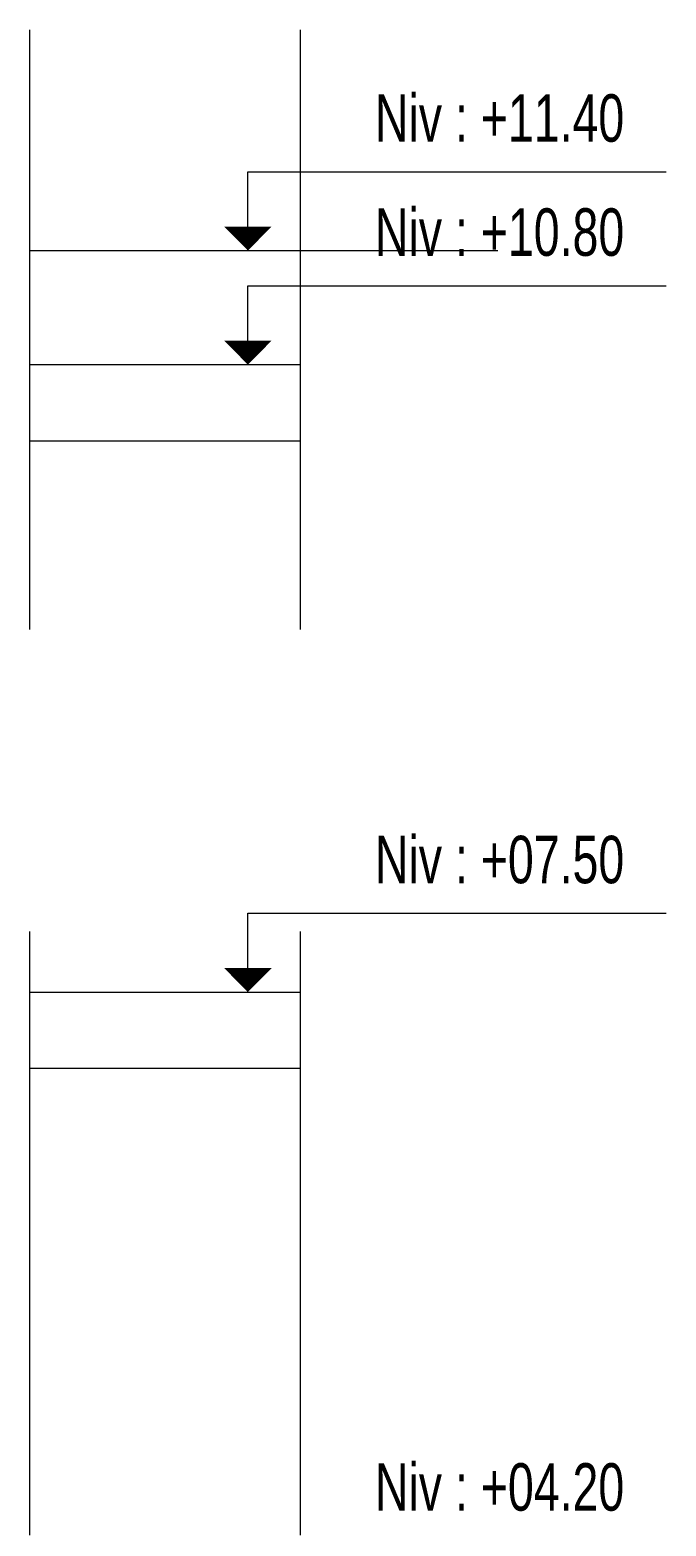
# Model space of a CAD drawing. Header units: metres. Extents: x 0 to 4415, y 1197 to 2590.
# Drawn here: x 1929.64 to 1932.98, y 1206.88 to 1214.75 of the extents above; entities that cross this region are included whole.
import ezdxf
from ezdxf.enums import TextEntityAlignment as Align

# ---------------------------------------------------------------- set-up
doc = ezdxf.new("R2010")
doc.units = ezdxf.units.M
doc.linetypes.add('CACHE2', pattern=[4.7625, 3.175, -1.5875])
doc.layers.add('00-Niveau', color=2, linetype='Continuous', lineweight=9)
doc.layers.add('caché', color=20, linetype='CACHE2', lineweight=13)
doc.styles.add('STYLE2', font='swissl.ttf', dxfattribs={"width": 0.7})

msp = doc.modelspace()

# ---------------------------------------------------------------- linework, layer by layer
at = {"layer": '00-Niveau'}
for p, q in [((1930.7842, 1213.5882), (1930.7842, 1214.0025)), ((1930.7842, 1214.0025), (1932.984, 1214.0025)), ((1930.7842, 1212.9882), (1930.7842, 1213.4025)), ((1930.7842, 1213.4025), (1932.984, 1213.4025)), ((1930.7842, 1209.6882), (1930.7842, 1210.1025)), ((1930.7842, 1210.1025), (1932.984, 1210.1025))]:
    msp.add_line(p, q, dxfattribs=at)
for points in [[(1930.7842, 1213.7146, 0.25, 0, 0), (1930.7842, 1213.5882, 0, 0, 0)], [(1930.7842, 1213.1146, 0.25, 0, 0), (1930.7842, 1212.9882, 0, 0, 0)], [(1930.7842, 1209.8146, 0.25, 0, 0), (1930.7842, 1209.6882, 0, 0, 0)]]:
    msp.add_lwpolyline(points, format="xyseb", dxfattribs=at)
at = {"layer": 'caché', "linetype": 'CACHE2'}
for p, q in [((1929.6376, 1202.0701), (1929.6376, 1214.7487)), ((1931.0617, 1202.0701), (1931.0617, 1214.7487)), ((1929.6376, 1213.5882), (1932.0998, 1213.5882)), ((1929.6376, 1212.9882), (1931.0617, 1212.9882)), ((1929.6376, 1212.5882), (1931.0617, 1212.5882)), ((1929.6376, 1209.6882), (1931.0617, 1209.6882)), ((1929.6376, 1209.2882), (1931.0617, 1209.2882))]:
    msp.add_line(p, q, dxfattribs=at)

# ---------------------------------------------------------------- texts
at = {"layer": '00-Niveau', "style": 'STYLE2', "width": 0.7}
for s, p in [('Niv : +11.40', (1932.1081, 1214.4104)), ('Niv : +10.80', (1932.1081, 1213.8104)), ('Niv : +07.50', (1932.1081, 1210.5104)), ('Niv : +04.20', (1932.1081, 1207.2104))]:
    msp.add_text(s, height=0.25, dxfattribs=at).set_placement(p, align=Align.TOP_CENTER)

doc.saveas('drawing.dxf')
